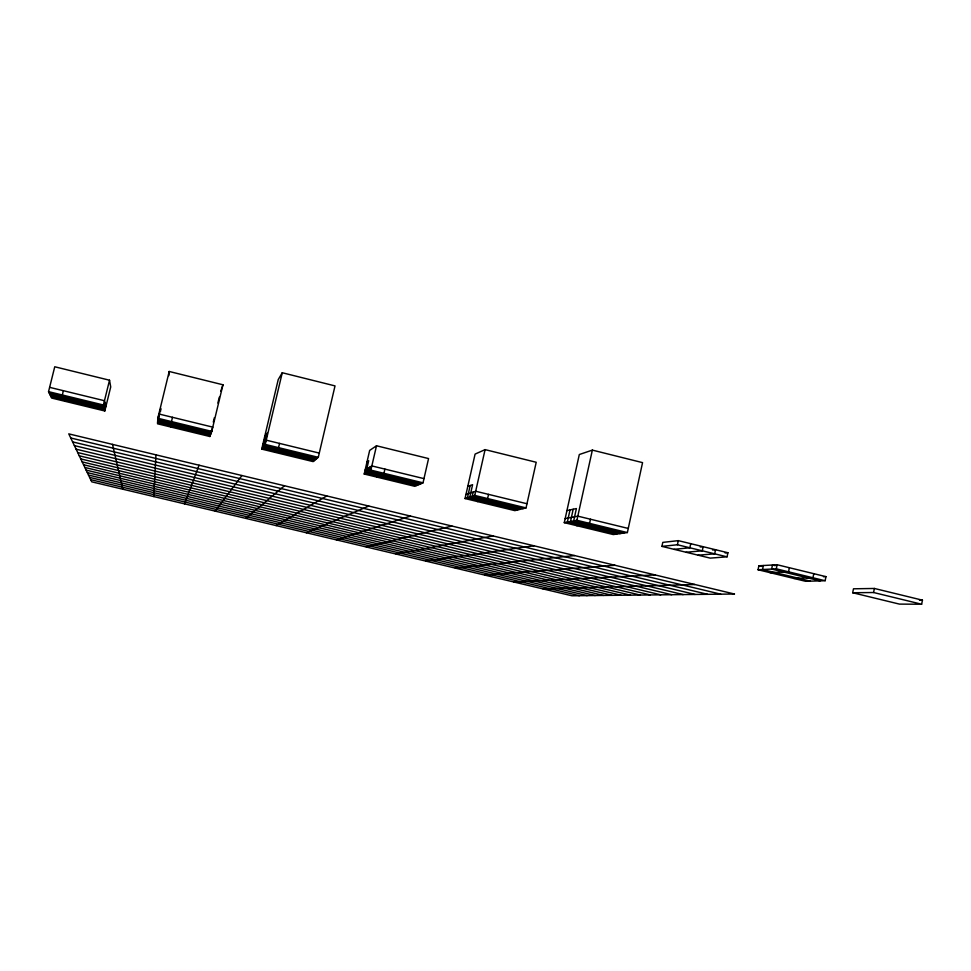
<?xml version="1.0" encoding="UTF-8"?>
<svg xmlns="http://www.w3.org/2000/svg" width="971" height="971" viewBox="0 0 971 971"><rect width="100%" height="100%" fill="white"/><g stroke="black" fill="none" stroke-linecap="round" stroke-linejoin="round"><path stroke-width="1.46" d="M153.794 496.557L155.943 454.841M157.812 418.246L157.533 423.793L209.833 436.501L211.751 431.379L222.966 384.783L169.209 371.48L157.812 418.246L211.751 431.379M158.54 419.666L158.856 413.986L212.783 427.131L211.302 431.1M160.543 411.401L160.737 408.475L158.018 419.666M168.833 375.656L169.209 371.48M170.653 426.985L172.377 417.275M921.637 604.229L922.45 600.175L874.398 588.462L853.485 588.802L852.672 592.747L899.437 604.108L921.637 604.229L873.572 592.516L852.672 592.747M873.572 592.516L874.398 588.462M813.795 573.691L812.958 577.757L793.708 578.413M825.132 580.731L825.969 576.653L777.14 564.746L758.885 565.777L758.048 569.746L805.554 581.289L825.132 580.731L776.29 568.836L758.048 569.746M776.29 568.836L777.14 564.746M789.387 567.732L788.537 571.81L769.967 572.647M763.352 565.523L762.514 569.528L810.336 581.156M727.048 556.844L727.922 552.742L678.292 540.641L662.792 542.388L661.931 546.382L710.177 558.119L727.048 556.844L677.418 544.755L661.931 546.382M677.418 544.755L678.292 540.641M690.745 543.675L689.859 547.79L674.02 549.331M627.363 532.569L642.559 462.633L592.359 450.107L579.311 454.525L564.272 522.653L613.296 534.56L627.363 532.569L576.908 520.286L564.272 522.653M590.477 519.23L589.567 523.369L576.556 525.639M570.038 509.921L567.355 522.07L616.731 534.074M573.193 509.253L570.499 521.488L620.226 533.589M576.908 520.286L592.359 450.107M526.039 507.906L536.21 462.269L485.087 449.622L475.086 454.1L465.036 498.536L514.848 510.637L526.039 507.906L474.746 495.416L465.036 498.536M488.547 494.373L487.612 498.548L477.526 501.57M470.17 485.536L467.415 497.771L517.592 509.969M473.193 492.066L472.258 496.205L523.175 508.598M474.746 495.416L485.087 449.622M423.028 482.818L428.563 458.567L376.505 445.774L369.672 450.41L364.198 474.018L414.823 486.325L423.028 482.818L370.873 470.122L364.198 474.018M368.446 467.961L367.487 472.1L418.865 484.602M370.133 466.942L369.162 471.117L420.929 483.716M370.873 470.122L376.505 445.774M384.917 469.102L383.946 473.302L376.894 477.113M318.282 457.317L335.019 385.9L282.258 372.743L278.228 379.588L261.709 449.112L313.16 461.613L318.282 457.317L265.241 444.402L261.709 449.112M279.539 443.407L278.543 447.631L274.611 452.243M265.52 435.566L262.571 447.959L314.41 460.57M266.418 434.304L263.444 446.794L315.684 459.501M265.241 444.402L282.258 372.743M209.833 436.501L210.828 432.386M213.292 422.118L214.36 417.712M217.88 403.05L219.3 397.175M211.787 429.801L210.78 433.976L157.666 421.062M211.945 429.874L211.265 432.69L157.739 419.666L158.771 415.43M158.613 418.27L157.605 422.434L210.306 435.251M104.795 410.976L103.412 404.992L109.529 380.219L54.752 366.771L48.55 391.641L51.621 398.049L104.795 410.976L110.718 386.956L109.529 380.219M104.819 402.285L103.763 406.521L49.339 393.279M105.159 403.827L104.115 408.026L50.116 394.894M105.487 405.332L104.455 409.519L50.868 396.484M63.382 390.694L62.314 394.991L64.96 401.29M220.708 391.313L222.966 384.783M184.611 503.876L199.079 465.218M264.634 436.804L267.328 433.017L264.343 445.604L316.971 458.409M262.68 445.009L266.248 440.166L319.265 453.093M215.259 511.147L241.925 475.535M245.772 518.38L284.491 485.767M367.038 461.795L368.689 460.752L365.824 473.071L416.826 485.464M365.145 469.952L371.844 465.922L423.975 478.63M276.14 525.59L326.766 495.938M306.351 532.763L368.762 506.049M467.779 486.398L472.598 484.675L469.818 496.994L520.359 509.29M465.959 494.482L475.681 491.241L526.962 503.743M336.427 539.9L410.478 516.074M366.358 547.001L451.916 526.051M566.93 510.588L576.398 508.561L573.679 520.893L623.77 533.079M565.158 518.623L577.818 516.147L628.261 528.442M396.156 554.065L493.074 535.956M425.796 561.104L533.965 545.787M455.302 568.096L574.589 555.57M700.212 546.989L703.162 546.709L702.288 550.812L686.096 552.256M712.544 549.999L715.554 549.732L714.68 553.834L698.149 555.194M725.106 552.972L727.922 552.742M484.675 575.063L614.946 565.268M513.902 582.005L655.049 574.917M823.469 576.738L825.969 576.653M542.995 588.912L694.872 584.506M919.488 600.175L922.45 600.175M84.865 467.476L621.1 595.247M86.128 470.11L612.131 595.344M87.329 472.634L603.501 595.441M88.495 475.074L595.174 595.526M89.611 477.404L587.152 595.611M90.691 479.662L579.42 595.696M72.607 441.89L707.628 594.313M74.391 445.616L695.127 594.446M76.09 449.172L683.159 594.58M77.716 452.559L671.714 594.701M79.27 455.812L660.741 594.822M80.763 458.919L650.218 594.932M82.183 461.893L640.12 595.041M83.555 464.745L630.422 595.15M70.737 437.982L720.725 594.167M48.55 391.641L103.412 404.992M758.885 565.777L761.531 566.421M820.131 580.876L771.629 569.067L772.479 565.013L775.174 565.668M49.618 387.344L104.467 400.72L105.815 406.825M112.502 444.39L122.844 489.214M734.452 594.021L571.955 595.781L91.735 481.834L68.771 433.867L734.452 594.021"/></g></svg>
